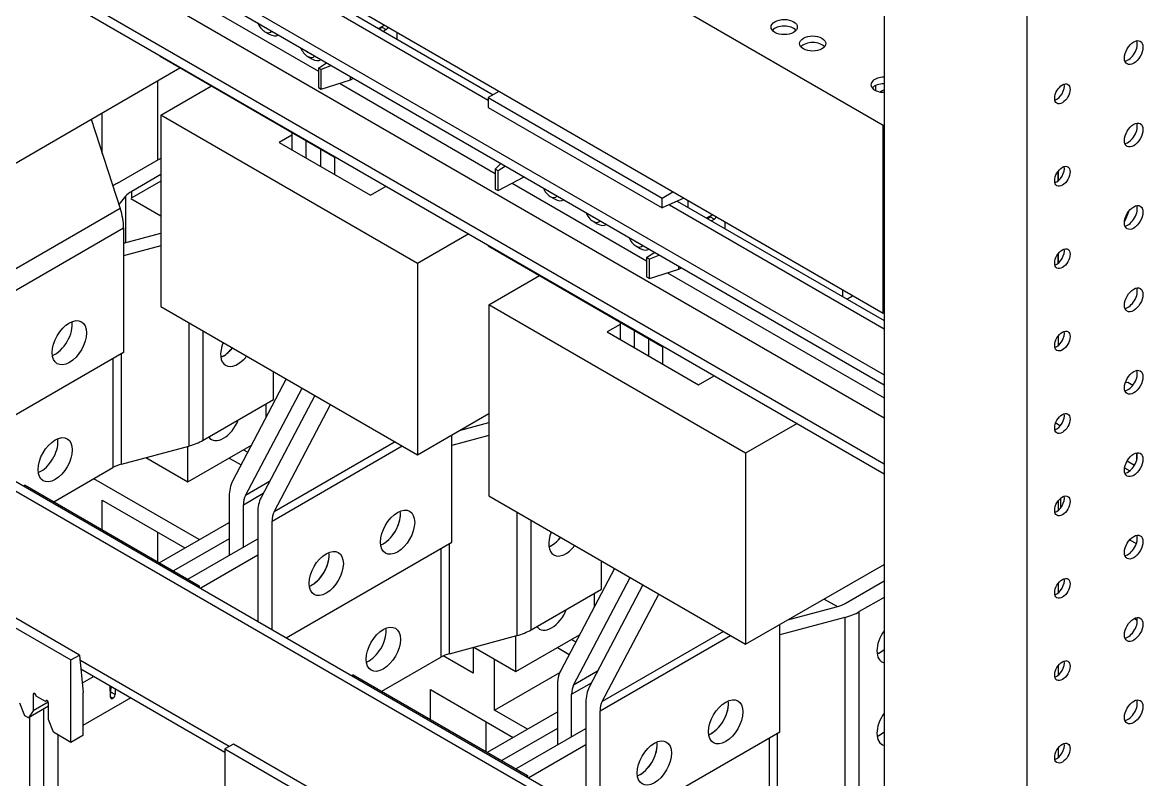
# Model space of a CAD drawing. Header units: millimetres. Extents: x -116965 to 323937, y 291661 to 566926.
# Drawn here: x -12973.7 to -12829.2, y 325374.4 to 325471.9 of the extents above; entities that cross this region are included whole.
import ezdxf

# ---------------------------------------------------------------- set-up
doc = ezdxf.new("R2010")
doc.units = ezdxf.units.MM
doc.layers.add('ALPHA', color=255, linetype='Continuous')

msp = doc.modelspace()

# ---------------------------------------------------------------- linework, layer by layer
at = {"layer": 'ALPHA'}
for p, q in [((-12862.715865, 325458.643321), (-13083.149333, 325585.910643)), ((-12862.715865, 325434.442363), (-13083.149333, 325561.709685)), ((-12862.623941, 325529.070234), (-12862.623941, 325104.492012)), ((-13028.822319, 325522.489271), (-12862.623941, 325426.534593)), ((-13028.822319, 325521.215537), (-12862.623941, 325425.260859)), ((-12844.239165, 325518.455778), (-12844.239165, 325093.877556)), ((-13023.674581, 325513.997707), (-12862.623941, 325421.015076)), ((-13028.822319, 325511.025659), (-12862.623941, 325415.070981)), ((-13028.822319, 325509.751925), (-12862.623941, 325413.797247)), ((-12952.813804, 325475.633687), (-12935.519579, 325465.648862)), ((-12931.551617, 325473.329297), (-12913.00364, 325462.620617)), ((-12932.572772, 325472.863665), (-12913.641695, 325461.933802)), ((-12942.41387, 325470.733186), (-12941.862327, 325470.414752)), ((-12940.677413, 325470.325052), (-12940.718327, 325470.30143)), ((-12927.785378, 325471.154858), (-12927.017769, 325471.567084)), ((-12927.67693, 325471.092245), (-12927.322878, 325471.319637)), ((-12927.614125, 325471.132582), (-12927.614125, 325471.246825)), ((-12927.322878, 325471.319637), (-12926.771334, 325471.001203)), ((-12926.771334, 325471.001203), (-12927.125387, 325470.773812)), ((-12925.407952, 325470.637656), (-12925.407952, 325469.78225)), ((-12955.926681, 325467.665608), (-12955.926681, 325467.559464)), ((-12955.926681, 325467.559464), (-12933.497254, 325454.609828)), ((-12936.898437, 325467.548849), (-12936.346894, 325467.230416)), ((-12981.205748, 325449.99254), (-12953.352812, 325466.07344)), ((-12935.519579, 325466.05528), (-12934.460304, 325466.735602)), ((-12935.519579, 325466.05528), (-12935.519579, 325463.550911)), ((-12935.151884, 325465.84299), (-12935.519579, 325466.05528)), ((-12935.161981, 325467.140715), (-12935.202894, 325467.117094)), ((-12933.837362, 325466.375946), (-12935.151884, 325465.84299)), ((-12935.151884, 325463.338622), (-12935.151884, 325465.84299)), ((-12935.151884, 325463.338622), (-12931.36462, 325464.55213)), ((-12931.36462, 325464.55213), (-12931.36462, 325464.948308)), ((-12931.36462, 325464.55213), (-12931.009016, 325464.743)), ((-12862.623941, 325346.926177), (-13064.85648, 325463.685188)), ((-13063.753394, 325464.322055), (-12862.623941, 325348.199911)), ((-12956.202452, 325454.238322), (-12956.202452, 325464.428199)), ((-12955.834757, 325459.970128), (-12949.308161, 325463.73826)), ((-12935.519579, 325463.550911), (-12935.151884, 325463.338622)), ((-12932.815033, 325464.087391), (-12912.722456, 325452.486937)), ((-12912.262837, 325463.04832), (-12913.641695, 325462.252236)), ((-12863.708643, 325463.796545), (-12863.708643, 325463.149252)), ((-12862.623941, 325463.260609), (-12863.132516, 325462.966984)), ((-12913.641695, 325462.252236), (-12913.641695, 325460.978501)), ((-12913.641695, 325462.252236), (-12891.212268, 325449.3026)), ((-12963.372515, 325455.06297), (-12963.372515, 325460.288562)), ((-12913.641695, 325460.978501), (-12891.212268, 325448.028866)), ((-12964.81169, 325459.457654), (-12961.045426, 325447.95694)), ((-12922.74216, 325440.864108), (-12955.834757, 325459.970128)), ((-12955.834757, 325459.970128), (-12955.834757, 325435.344591)), ((-12862.715865, 325458.643321), (-12862.623941, 325458.696393)), ((-12938.920763, 325457.422659), (-12940.575393, 325456.467358)), ((-12938.920763, 325457.741092), (-12938.920763, 325455.512057)), ((-12862.715865, 325434.442363), (-12862.715865, 325458.643321)), ((-12940.575393, 325456.467358), (-12928.809136, 325449.674106)), ((-12937.082285, 325454.450611), (-12937.082285, 325456.679647)), ((-12961.415473, 325451.228583), (-12955.834757, 325454.450611)), ((-12935.243807, 325455.618201), (-12935.243807, 325453.389166)), ((-12933.497254, 325454.609828), (-12933.497254, 325454.715973)), ((-12933.40533, 325454.6629), (-12933.497254, 325454.609828)), ((-12933.40533, 325452.32772), (-12933.40533, 325454.6629)), ((-12912.722456, 325453.01766), (-12911.986927, 325453.760592)), ((-12912.354761, 325452.805371), (-12912.722456, 325453.01766)), ((-12912.722456, 325453.01766), (-12912.722456, 325450.47019)), ((-12911.38573, 325453.413491), (-12912.354761, 325452.805371)), ((-12955.834757, 325452.32772), (-12959.576996, 325450.167138)), ((-12955.834757, 325451.478564), (-12959.576996, 325449.317981)), ((-12912.354761, 325450.257901), (-12912.354761, 325452.805371)), ((-12912.354761, 325450.257901), (-12908.991183, 325452.030998)), ((-12840.194514, 325452.750173), (-12840.194514, 325451.519621)), ((-12840.194514, 325451.519621), (-12840.194514, 325452.750173)), ((-12959.576996, 325449.317981), (-12959.576996, 325450.167138)), ((-12928.809136, 325449.674106), (-12926.78681, 325450.841696)), ((-12912.722456, 325450.47019), (-12912.354761, 325450.257901)), ((-12910.528818, 325451.220439), (-12893.234594, 325441.235614)), ((-12891.212268, 325449.3026), (-12889.83341, 325450.098684)), ((-12960.35388, 325449.526564), (-12961.211652, 325448.464529)), ((-12960.35388, 325449.526564), (-12960.35388, 325443.58253)), ((-12959.69301, 325449.248056), (-12955.834757, 325447.020492)), ((-12905.644318, 325449.504275), (-12905.092774, 325449.185841)), ((-12903.907861, 325449.096141), (-12903.948774, 325449.072519)), ((-12891.212268, 325448.028866), (-12891.212268, 325449.3026)), ((-12888.438822, 325449.293519), (-12891.212268, 325448.028866)), ((-12889.266632, 325448.916049), (-12862.623941, 325433.533885)), ((-12887.903008, 325448.984167), (-12887.903008, 325448.128761)), ((-12961.045426, 325447.95694), (-12984.210244, 325434.582726)), ((-12890.287786, 325448.450417), (-12862.623941, 325432.478688)), ((-12885.500392, 325446.74161), (-12884.732784, 325447.153837)), ((-12900.128885, 325446.319938), (-12899.577341, 325446.001505)), ((-12898.392428, 325445.911804), (-12898.433341, 325445.888183)), ((-12885.391945, 325446.678998), (-12885.037892, 325446.906389)), ((-12885.32914, 325446.719334), (-12885.32914, 325446.833577)), ((-12885.037892, 325446.906389), (-12884.486349, 325446.587955)), ((-12884.486349, 325446.587955), (-12884.840401, 325446.360564)), ((-12883.122967, 325446.224408), (-12883.122967, 325445.369003)), ((-12983.779617, 325432.091172), (-12960.614799, 325445.465385)), ((-12960.614799, 325445.465385), (-12960.614799, 325429.400496)), ((-12960.614799, 325443.512284), (-12955.834757, 325444.799181)), ((-12916.12364, 325444.685312), (-12922.74216, 325440.864108)), ((-12955.834757, 325443.142888), (-12960.614799, 325441.855992)), ((-12913.641695, 325443.252361), (-12913.641695, 325443.146216)), ((-12913.641695, 325443.146216), (-12891.212268, 325430.19658)), ((-12894.613452, 325443.135602), (-12894.061908, 325442.817168)), ((-12893.234594, 325441.642032), (-12892.175319, 325442.322354)), ((-12893.234594, 325441.642032), (-12893.234594, 325439.137663)), ((-12892.866898, 325441.429743), (-12893.234594, 325441.642032)), ((-12892.876995, 325442.727467), (-12892.917908, 325442.703846)), ((-12891.552376, 325441.962698), (-12892.866898, 325441.429743)), ((-12892.866898, 325438.925374), (-12892.866898, 325441.429743)), ((-12840.194514, 325442.135718), (-12840.194514, 325440.905165)), ((-12840.194514, 325440.905165), (-12840.194514, 325442.135718)), ((-12922.74216, 325440.864108), (-12922.74216, 325416.238571)), ((-12892.866898, 325438.925374), (-12889.079634, 325440.138882)), ((-12889.079634, 325440.138882), (-12889.079634, 325440.53506)), ((-12889.079634, 325440.138882), (-12888.72403, 325440.329752)), ((-12913.549771, 325435.55688), (-12907.023176, 325439.325012)), ((-12893.234594, 325439.137663), (-12892.866898, 325438.925374)), ((-12890.530047, 325439.674144), (-12862.623941, 325423.562546)), ((-12867.955526, 325436.612077), (-12867.955526, 325437.467482)), ((-12867.409395, 325436.296768), (-12866.668592, 325436.72447)), ((-12955.834757, 325435.344591), (-12922.74216, 325416.238571)), ((-12880.457174, 325416.45086), (-12913.549771, 325435.55688)), ((-12913.549771, 325435.55688), (-12913.549771, 325410.931344)), ((-12862.623941, 325434.495435), (-12862.715865, 325434.442363)), ((-12952.233783, 325433.265568), (-12952.233783, 325417.363925)), ((-12896.635777, 325433.009411), (-12898.290407, 325432.05411)), ((-12896.635777, 325433.327845), (-12896.635777, 325431.098809)), ((-12950.384607, 325418.111482), (-12950.384607, 325432.197946)), ((-12898.290407, 325432.05411), (-12886.52415, 325425.260859)), ((-12894.7973, 325430.037364), (-12894.7973, 325432.266399)), ((-12840.194514, 325431.521262), (-12840.194514, 325430.290709)), ((-12892.958822, 325431.204954), (-12892.958822, 325428.975918)), ((-12891.212268, 325430.19658), (-12891.212268, 325430.302725)), ((-12891.120344, 325430.249653), (-12891.212268, 325430.19658)), ((-12891.120344, 325427.914472), (-12891.120344, 325430.249653)), ((-12960.614799, 325429.400496), (-12981.941139, 325417.087728)), ((-12962.01578, 325428.591639), (-12962.01578, 325414.580558)), ((-12960.906275, 325415.029092), (-12960.906275, 325429.232212)), ((-12941.310784, 325423.350257), (-12941.310784, 325426.959171)), ((-12939.655916, 325426.003733), (-12946.579437, 325412.856569)), ((-12886.52415, 325425.260859), (-12884.501825, 325426.428449)), ((-12831.526589, 325425.558347), (-12831.229343, 325425.604331)), ((-12831.229343, 325425.604331), (-12830.545064, 325425.209263)), ((-12944.91321, 325410.9974), (-12937.62738, 325424.832557)), ((-12950.384607, 325418.111482), (-12941.310784, 325423.350257)), ((-12935.97896, 325423.880842), (-12942.902481, 325410.733678)), ((-12942.230022, 325421.115728), (-12942.230022, 325422.819534)), ((-12941.236255, 325408.874509), (-12933.950425, 325422.709666)), ((-12922.74216, 325416.238571), (-12913.549771, 325421.545799)), ((-12917.314013, 325419.372513), (-12913.549771, 325420.385933)), ((-12873.838655, 325420.272064), (-12880.457174, 325416.45086)), ((-12840.504317, 325420.344785), (-12839.884711, 325419.987055)), ((-12918.329813, 325404.987248), (-12918.329813, 325418.786041)), ((-12913.549771, 325418.729641), (-12918.329813, 325417.442744)), ((-12960.906275, 325415.029092), (-12952.233783, 325417.363925)), ((-12952.341649, 325412.735801), (-12944.153485, 325417.46324)), ((-12952.341649, 325412.735801), (-12952.341649, 325417.334885)), ((-12945.171587, 325416.875439), (-12944.628234, 325416.561734)), ((-12941.494631, 325407.677924), (-12924.704657, 325417.37162)), ((-12925.611742, 325417.895325), (-12941.236255, 325408.874509)), ((-12957.774238, 325415.872308), (-12952.341649, 325412.735801)), ((-12947.010064, 325415.813993), (-12945.48553, 325414.933803)), ((-12880.457174, 325416.45086), (-12880.457174, 325391.825324)), ((-12831.298284, 325415.448008), (-12830.343684, 325414.896869)), ((-12830.082887, 325416.490061), (-12830.082887, 325415.495559)), ((-12969.623339, 325410.188332), (-12962.01578, 325414.580558)), ((-12831.619268, 325414.578132), (-12830.936527, 325414.183951)), ((-12950.870867, 325405.305682), (-12964.475602, 325413.160379)), ((-12941.824502, 325412.780666), (-12944.91321, 325410.9974)), ((-12973.300294, 325412.311223), (-12973.484142, 325412.205078)), ((-12973.300294, 325412.311223), (-12950.870867, 325399.361587)), ((-12945.171587, 325409.800815), (-12942.617057, 325411.275673)), ((-12963.372515, 325406.579417), (-12963.372515, 325410.400621)), ((-12963.372515, 325410.400621), (-12952.709345, 325404.244237)), ((-12947.010064, 325410.86226), (-12947.010064, 325403.288936)), ((-12945.171587, 325404.350381), (-12945.171587, 325409.800815)), ((-12913.549771, 325410.931344), (-12880.457174, 325391.825324)), ((-12840.194514, 325410.292351), (-12840.194514, 325409.061798)), ((-12839.826818, 325409.447445), (-12839.826818, 325410.677998)), ((-12943.333109, 325408.739369), (-12943.333109, 325394.797371)), ((-12909.948797, 325408.85232), (-12909.948797, 325392.950677)), ((-12956.018605, 325402.333635), (-12947.010064, 325407.534718)), ((-12941.494631, 325393.735926), (-12941.494631, 325407.677924)), ((-12908.099622, 325393.698234), (-12908.099622, 325407.784698)), ((-12956.202452, 325402.439779), (-12956.202452, 325406.260983)), ((-12947.010064, 325405.411827), (-12954.180127, 325401.272189)), ((-12952.341649, 325400.210743), (-12943.333109, 325405.411827)), ((-12830.973544, 325405.28918), (-12830.111468, 325404.791461)), ((-12939.656154, 325392.67448), (-12918.329813, 325404.987248)), ((-12919.730795, 325404.178391), (-12919.730795, 325390.16731)), ((-12918.62129, 325390.615844), (-12918.62129, 325404.818964)), ((-12989.846593, 325402.758213), (-12967.417166, 325389.808577)), ((-12966.314079, 325390.445444), (-12988.743506, 325403.39508)), ((-12943.333109, 325403.288936), (-12950.68702, 325399.043153)), ((-12899.025798, 325398.937009), (-12899.025798, 325402.545924)), ((-12897.37093, 325401.590485), (-12904.294451, 325388.443321)), ((-12880.457174, 325391.825324), (-12862.623941, 325402.121345)), ((-12902.628225, 325386.584152), (-12895.342395, 325400.41931)), ((-12893.693975, 325399.467594), (-12900.617496, 325386.32043)), ((-12867.653114, 325397.09486), (-12862.623941, 325399.998454)), ((-12840.194514, 325399.677895), (-12840.194514, 325398.447343)), ((-12951.054715, 325399.255442), (-12950.870867, 325399.361587)), ((-12950.870867, 325399.361587), (-12950.870867, 325399.149298)), ((-12908.099622, 325393.698234), (-12899.025798, 325398.937009)), ((-12899.945037, 325396.70248), (-12899.945037, 325398.406286)), ((-12898.951269, 325384.461261), (-12891.665439, 325398.296418)), ((-12875.029027, 325394.959265), (-12868.762619, 325396.646326)), ((-12870.345547, 325397.663274), (-12868.642619, 325396.680088)), ((-12862.623941, 325397.875563), (-12865.814636, 325396.033414)), ((-12867.663812, 325395.285857), (-12876.044828, 325393.029496)), ((-12867.663812, 325395.285857), (-12867.663812, 325368.537429)), ((-12865.814636, 325369.284986), (-12865.814636, 325396.033414)), ((-12830.354815, 325395.166658), (-12829.994807, 325394.958807)), ((-12876.044828, 325380.574001), (-12876.044828, 325394.372793)), ((-12918.62129, 325390.615844), (-12909.948797, 325392.950677)), ((-12910.056664, 325388.322553), (-12901.8685, 325393.049992)), ((-12910.056664, 325388.322553), (-12910.056664, 325392.921637)), ((-12902.886601, 325392.462191), (-12902.343248, 325392.148486)), ((-12899.209646, 325383.264676), (-12882.419672, 325392.958372)), ((-12883.326756, 325393.482078), (-12898.951269, 325384.461261)), ((-12915.572097, 325391.436756), (-12915.572097, 325388.110264)), ((-12915.489253, 325391.45906), (-12910.056664, 325388.322553)), ((-12904.725079, 325391.400745), (-12903.200544, 325390.520555)), ((-12967.417166, 325389.808577), (-12966.314079, 325390.445444)), ((-12967.417166, 325379.194121), (-12967.417166, 325389.808577)), ((-12966.314079, 325390.445444), (-12965.850323, 325385.618255)), ((-12947.010064, 325378.663399), (-12966.249301, 325389.771177)), ((-12927.338354, 325385.775084), (-12919.730795, 325390.16731)), ((-12915.572097, 325388.110264), (-12919.416763, 325390.329983)), ((-12912.81438, 325383.333759), (-12912.81438, 325389.914722)), ((-12966.141974, 325388.654015), (-12947.561608, 325377.926636)), ((-12931.015309, 325387.897975), (-12931.199157, 325387.79183)), ((-12931.015309, 325387.897975), (-12908.585882, 325374.948339)), ((-12912.81438, 325383.333759), (-12904.416728, 325388.182146)), ((-12899.539517, 325388.367418), (-12902.628225, 325386.584152)), ((-12840.194514, 325389.06344), (-12840.194514, 325387.832887)), ((-12965.960186, 325386.828561), (-12965.966976, 325386.832481)), ((-12964.47019, 325387.68881), (-12965.960186, 325386.828561)), ((-12962.308138, 325384.99861), (-12962.353324, 325386.466637)), ((-12904.725079, 325386.449013), (-12904.725079, 325378.875688)), ((-12902.886601, 325385.387567), (-12900.332072, 325386.862425)), ((-12972.068514, 325385.488494), (-12972.252362, 325385.382349)), ((-12972.252362, 325385.382349), (-12972.252362, 325383.259458)), ((-12970.671271, 325384.469506), (-12971.884667, 325385.17006)), ((-12965.850323, 325385.618255), (-12965.850783, 325385.61799)), ((-12965.850783, 325385.61799), (-12965.850783, 325380.098473)), ((-12962.337365, 325385.94815), (-12962.250035, 325385.99857)), ((-12962.310232, 325385.06663), (-12961.984131, 325384.878355)), ((-12962.032535, 325384.850409), (-12962.30848, 325385.009726)), ((-12962.260072, 325385.663151), (-12962.23802, 325386.400067)), ((-12961.708529, 325385.344717), (-12962.260072, 325385.663151)), ((-12961.686477, 325386.081633), (-12961.708529, 325385.344717)), ((-12921.08753, 325382.166169), (-12921.08753, 325385.987373)), ((-12921.08753, 325385.987373), (-12910.424359, 325379.830989)), ((-12902.886601, 325379.937133), (-12902.886601, 325385.387567)), ((-12973.343664, 325382.615787), (-12973.980531, 325384.257217)), ((-12970.303576, 325383.846247), (-12972.889229, 325382.353419)), ((-12970.325962, 325384.371665), (-12972.252362, 325383.259458)), ((-12970.487424, 325384.57565), (-12970.671271, 325384.469506)), ((-12970.303576, 325382.134326), (-12970.303576, 325384.257217)), ((-12959.690148, 325384.929052), (-12965.850783, 325381.372208)), ((-12961.984131, 325384.878355), (-12962.032535, 325384.850409)), ((-12901.048123, 325384.326122), (-12901.048123, 325370.384123)), ((-12972.889229, 325382.353419), (-12973.343664, 325382.615787)), ((-12972.252362, 325383.259458), (-12972.889229, 325382.353419)), ((-12972.748751, 325382.434524), (-12972.748751, 325367.249865)), ((-12970.910273, 325364.065529), (-12970.910273, 325383.49597)), ((-12969.666709, 325380.492895), (-12970.303576, 325382.134326)), ((-12913.733619, 325377.920387), (-12904.725079, 325383.12147)), ((-12908.585882, 325380.892434), (-12912.81438, 325383.333759)), ((-12899.209646, 325369.322678), (-12899.209646, 325383.264676)), ((-12913.917467, 325378.026531), (-12913.917467, 325381.847735)), ((-12904.725079, 325380.998579), (-12911.895141, 325376.858941)), ((-12910.056664, 325375.797496), (-12901.048123, 325380.998579)), ((-12967.417166, 325379.194121), (-12969.666709, 325380.492895)), ((-12969.071796, 325365.126974), (-12969.071796, 325380.149422)), ((-12965.850783, 325380.098473), (-12967.417166, 325379.194121)), ((-12897.371168, 325368.261232), (-12876.044828, 325380.574001)), ((-12877.445809, 325379.765143), (-12877.445809, 325365.754062)), ((-12876.336304, 325366.202596), (-12876.336304, 325380.405717)), ((-12946.458521, 325378.981832), (-12947.561608, 325378.344965)), ((-12947.561608, 325378.344965), (-12925.13218, 325365.395329)), ((-12947.561608, 325378.344965), (-12947.561608, 325367.730509)), ((-12924.029094, 325366.032197), (-12946.458521, 325378.981832)), ((-12901.048123, 325378.875688), (-12908.402034, 325374.629906)), ((-12840.194514, 325378.448984), (-12840.194514, 325377.218432)), ((-12908.76973, 325374.842195), (-12908.585882, 325374.948339)), ((-12908.585882, 325374.948339), (-12908.585882, 325374.73605))]:
    msp.add_line(p, q, dxfattribs=at)
for centre, major_axis, start_param, end_param in [((-12942.41387, 325471.964463), (-0.754, 1.305966), 1.3290226709, 3.3833663095), ((-12875.493284, 325471.327596), (-1.69, 0), 2.3561944902, 8.6393797974), ((-12942.41387, 325471.964463), (-0.416, 0.720533), 2.0007732885, 2.7116156919), ((-12941.862327, 325472.282897), (-1.144, 1.981466), 2.3561944902, 3.176745573), ((-12927.338354, 325471.628634), (0.195, 0.33775), 3.9831392608, 4.6394310534), ((-12926.78681, 325471.3102), (0.195, 0.33775), 3.9831392608, 4.9902828054), ((-12875.493284, 325470.478439), (-1.69, 0), 3.5917893435, 5.8329886172), ((-12871.816329, 325469.204704), (-1.69, 0), 2.3561944902, 8.6393797974), ((-12871.816329, 325468.355548), (-1.69, 0), 3.5917893435, 5.8329886172), ((-12830.450582, 325468.037114), (0.845, 1.463583), 2.3561944902, 8.6393797974), ((-12831.185973, 325468.461693), (0.845, 1.463583), 3.5917893435, 5.8329886172), ((-12936.898437, 325468.780126), (-0.754, 1.305966), 1.3290226709, 3.3833663095), ((-12936.898437, 325468.780126), (-0.416, 0.720533), 2.0007732885, 2.7116156919), ((-12936.346894, 325469.09856), (-1.144, 1.981466), 2.3561944902, 3.176745573), ((-12862.623941, 325463.897477), (-1.69, 0), 4.7123889804, 7.853981634), ((-12862.623941, 325463.04832), (-1.69, 0), 4.7123889804, 5.8329886172), ((-12839.642971, 325462.729887), (0.702, 1.2159), 2.3561944902, 8.6393797974), ((-12840.378362, 325463.154465), (0.702, 1.2159), 3.692878252, 5.7318997087), ((-12830.450582, 325457.422659), (0.845, 1.463583), 2.3561944902, 8.6393797974), ((-12831.185973, 325457.847237), (0.845, 1.463583), 3.5917893435, 5.8329886172), ((-12839.642971, 325452.115431), (0.702, 1.2159), 2.3561944902, 8.6393797974), ((-12840.378362, 325452.540009), (0.702, 1.2159), 3.692878252, 5.7318997087), ((-12956.819279, 325448.574969), (-6.5, 0), 5.4977871438, 5.6327266763), ((-12956.819279, 325448.574969), (-3.9, 0), 5.4977871438, 5.8468529942), ((-12905.644318, 325450.735552), (-0.754, 1.305966), 1.3290226709, 3.3833663095), ((-12905.644318, 325450.735552), (-0.416, 0.720533), 2.0007732885, 2.7116156919), ((-12905.092774, 325451.053985), (-1.144, 1.981466), 2.3561944902, 3.176745573), ((-12965.210993, 325448.118999), (-3.25, 5.629165), 3.926990817, 4.36332313), ((-12900.128885, 325447.551215), (-0.754, 1.305966), 1.3290226709, 3.3833663095), ((-12830.450582, 325446.808203), (0.845, 1.463583), 2.3561944902, 8.6393797974), ((-12833.208299, 325447.126637), (1.56, 2.701999), 4.7169131264, 5.1978221606), ((-12831.185973, 325447.232781), (0.845, 1.463583), 3.5917893435, 5.8329886172), ((-12900.128885, 325447.551215), (-0.416, 0.720533), 2.0007732885, 2.7116156919), ((-12899.577341, 325447.869649), (-1.144, 1.981466), 2.3561944902, 3.176745573), ((-12885.053368, 325447.215386), (0.195, 0.33775), 3.9831392608, 4.6394310534), ((-12884.501825, 325446.896952), (0.195, 0.33775), 3.9831392608, 4.9902828054), ((-12894.613452, 325444.366878), (-0.754, 1.305966), 1.3290226709, 3.3833663095), ((-12894.613452, 325444.366878), (-0.416, 0.720533), 2.0007732885, 2.7116156919), ((-12894.061908, 325444.685312), (-1.144, 1.981466), 2.3561944902, 3.176745573), ((-12839.642971, 325441.500975), (0.702, 1.2159), 2.3561944902, 8.6393797974), ((-12840.378362, 325441.925554), (0.702, 1.2159), 3.692878252, 5.7318997087), ((-12830.450582, 325436.193748), (0.845, 1.463583), 2.3561944902, 8.6393797974), ((-12831.185973, 325436.618326), (0.845, 1.463583), 3.5917893435, 5.8329886172), ((-12967.601014, 325430.674231), (1.56, 2.701999), 2.3561944902, 8.6393797974), ((-12969.439491, 325431.735676), (1.56, 2.701999), 3.7717298997, 5.6530480611), ((-12969.439491, 325431.735676), (1.56, 2.701999), 3.7717298997, 5.6530480611), ((-12839.642971, 325430.88652), (0.702, 1.2159), 2.3561944902, 8.6393797974), ((-12840.378362, 325431.311098), (0.702, 1.2159), 3.692878252, 5.7318997087), ((-12945.906978, 325430.461942), (1.56, 2.701999), 1.8087374516, 4.4744478556), ((-12947.745455, 325431.523387), (1.56, 2.701999), 3.7717298997, 4.4744478556), ((-12947.745455, 325431.523387), (1.56, 2.701999), 3.926990817, 4.4744478556), ((-12947.745455, 325431.523387), (1.56, 2.701999), 3.7717298997, 3.926990817), ((-12830.450582, 325425.579292), (0.845, 1.463583), 2.3561944902, 8.6393797974), ((-12831.185973, 325426.00387), (0.845, 1.463583), 3.5917893435, 5.8329886172), ((-12839.642971, 325420.272064), (0.702, 1.2159), 2.3561944902, 8.6393797974), ((-12840.378362, 325420.696643), (0.702, 1.2159), 3.692878252, 5.7318997087), ((-12947.745455, 325420.908932), (1.56, 2.701999), 2.8797932658, 4.9741883682), ((-12969.439491, 325415.601704), (1.56, 2.701999), 2.3561944902, 8.6393797974), ((-12971.277969, 325416.66315), (1.56, 2.701999), 3.926990817, 5.6530480611), ((-12954.980802, 325420.765096), (-6.5, 0), 2.0071286398, 2.3561944902), ((-12830.450582, 325414.964837), (0.845, 1.463583), 2.3561944902, 8.6393797974), ((-12831.185973, 325415.389415), (0.845, 1.463583), 3.5917893435, 5.8329886172), ((-12971.277969, 325416.66315), (1.56, 2.701999), 3.7717298997, 3.926990817), ((-12959.258064, 325412.988389), (-3.9, 0), 5.1487212934, 5.4977871438), ((-12942.41387, 325408.208647), (-3.25, 5.629165), 0.3490658504, 0.7853981634), ((-12839.642971, 325409.657609), (0.702, 1.2159), 2.3561944902, 8.6393797974), ((-12942.41387, 325408.208647), (-1.95, 3.377499), 0.3490658504, 0.7853981634), ((-12938.736915, 325406.085755), (-3.25, 5.629165), 0.3490658504, 0.7853981634), ((-12840.378362, 325410.082187), (0.702, 1.2159), 3.692878252, 5.7318997087), ((-12938.736915, 325406.085755), (-1.95, 3.377499), 0.3490658504, 0.7853981634), ((-12925.316028, 325406.260983), (1.56, 2.701999), 2.3561944902, 8.6393797974), ((-12927.154506, 325407.322429), (1.56, 2.701999), 3.7717298997, 5.6530480611), ((-12927.154506, 325407.322429), (1.56, 2.701999), 3.926990817, 5.6530480611), ((-12903.621992, 325406.048694), (1.56, 2.701999), 1.8087374516, 4.4744478556), ((-12905.46047, 325407.11014), (1.56, 2.701999), 3.7717298997, 4.4744478556), ((-12905.46047, 325407.11014), (1.56, 2.701999), 3.926990817, 4.4744478556), ((-12830.450582, 325404.350381), (0.845, 1.463583), 2.3561944902, 8.6393797974), ((-12831.185973, 325404.774959), (0.845, 1.463583), 3.5917893435, 5.8329886172), ((-12934.508416, 325400.953755), (1.56, 2.701999), 2.3561944902, 8.6393797974), ((-12927.154506, 325407.322429), (1.56, 2.701999), 3.7717298997, 3.926990817), ((-12905.46047, 325407.11014), (1.56, 2.701999), 3.7717298997, 3.926990817), ((-12936.346894, 325402.015201), (1.56, 2.701999), 3.7717298997, 5.6530480611), ((-12936.346894, 325402.015201), (1.56, 2.701999), 3.926990817, 5.6530480611), ((-12936.346894, 325402.015201), (1.56, 2.701999), 3.7717298997, 3.926990817), ((-12839.642971, 325399.043153), (0.702, 1.2159), 2.3561944902, 8.6393797974), ((-12840.378362, 325399.467732), (0.702, 1.2159), 3.692878252, 5.7318997087), ((-12870.410831, 325398.687028), (-3.9, 0), 2.0071286398, 2.3561944902), ((-12905.46047, 325396.495684), (1.56, 2.701999), 2.8797932658, 4.9741883682), ((-12870.410831, 325398.687028), (-6.5, 0), 2.0071286398, 2.3561944902), ((-12830.450582, 325393.735926), (0.845, 1.463583), 2.3561944902, 8.6393797974), ((-12831.185973, 325394.160504), (0.845, 1.463583), 3.5917893435, 5.8329886172), ((-12927.154506, 325391.188456), (1.56, 2.701999), 2.3561944902, 8.6393797974), ((-12928.992983, 325392.249902), (1.56, 2.701999), 3.926990817, 5.6530480611), ((-12912.695816, 325396.351848), (-6.5, 0), 2.0071286398, 2.3561944902), ((-12861.337007, 325392.249902), (1.56, 2.701999), 1.4082247488, 3.3041642316), ((-12863.175484, 325393.311347), (1.56, 2.701999), 3.7717298997, 4.1796710721), ((-12863.175484, 325393.311347), (1.56, 2.701999), 3.926990817, 4.1796710721), ((-12928.992983, 325392.249902), (1.56, 2.701999), 3.7717298997, 3.926990817), ((-12916.973078, 325388.575142), (-3.9, 0), 5.1487212934, 5.4977871438), ((-12863.175484, 325393.311347), (1.56, 2.701999), 3.7717298997, 3.926990817), ((-12839.642971, 325388.428698), (0.702, 1.2159), 2.3561944902, 8.6393797974), ((-12840.378362, 325388.853276), (0.702, 1.2159), 3.692878252, 5.7318997087), ((-12900.128885, 325383.795399), (-3.25, 5.629165), 0.3490658504, 0.7853981634), ((-12965.960186, 325388.102295), (0.78, 1.351), 3.9214809141, 3.926990817), ((-12900.128885, 325383.795399), (-1.95, 3.377499), 0.3490658504, 0.7853981634), ((-12972.068514, 325385.276204), (-0.13, 0.225167), 3.926990817, 7.0685834706), ((-12962.535674, 325385.515223), (0.195, 0.33775), 4.8153689652, 5.4626389638), ((-12962.032535, 325385.168843), (0.195, 0.33775), 2.3911010752, 3.926990817), ((-12961.984131, 325385.196789), (0.195, 0.33775), 3.926990817, 5.4626389638), ((-12896.451929, 325381.672508), (-3.25, 5.629165), 0.3490658504, 0.7853981634), ((-12883.031043, 325381.847735), (1.56, 2.701999), 2.3561944902, 8.6393797974), ((-12970.487424, 325384.363361), (-0.13, 0.225167), 3.926990817, 7.0685834706), ((-12896.451929, 325381.672508), (-1.95, 3.377499), 0.3490658504, 0.7853981634), ((-12884.86952, 325382.909181), (1.56, 2.701999), 3.7717298997, 5.6530480611), ((-12884.86952, 325382.909181), (1.56, 2.701999), 3.926990817, 5.6530480611), ((-12830.450582, 325383.12147), (0.845, 1.463583), 2.3561944902, 8.6393797974), ((-12831.185973, 325383.546048), (0.845, 1.463583), 3.5917893435, 5.8329886172), ((-12861.337007, 325381.635446), (1.56, 2.701999), 1.4082247488, 3.3041642316), ((-12892.223431, 325376.540508), (1.56, 2.701999), 2.3561944902, 8.6393797974), ((-12894.061908, 325377.601953), (1.56, 2.701999), 3.7717298997, 5.6530480611), ((-12894.061908, 325377.601953), (1.56, 2.701999), 3.926990817, 5.6530480611), ((-12884.86952, 325382.909181), (1.56, 2.701999), 3.7717298997, 3.926990817), ((-12863.175484, 325382.696892), (1.56, 2.701999), 3.7717298997, 4.1796710721), ((-12863.175484, 325382.696892), (1.56, 2.701999), 3.7717298997, 3.926990817), ((-12863.175484, 325382.696892), (1.56, 2.701999), 3.926990817, 4.1796710721), ((-12839.642971, 325377.814242), (0.702, 1.2159), 2.3561944902, 8.6393797974), ((-12840.378362, 325378.23882), (0.702, 1.2159), 3.692878252, 5.7318997087), ((-12894.061908, 325377.601953), (1.56, 2.701999), 3.7717298997, 3.926990817)]:
    msp.add_ellipse(centre, major_axis=major_axis, ratio=0.5773502692, start_param=start_param, end_param=end_param, dxfattribs=at)

doc.saveas('drawing.dxf')
